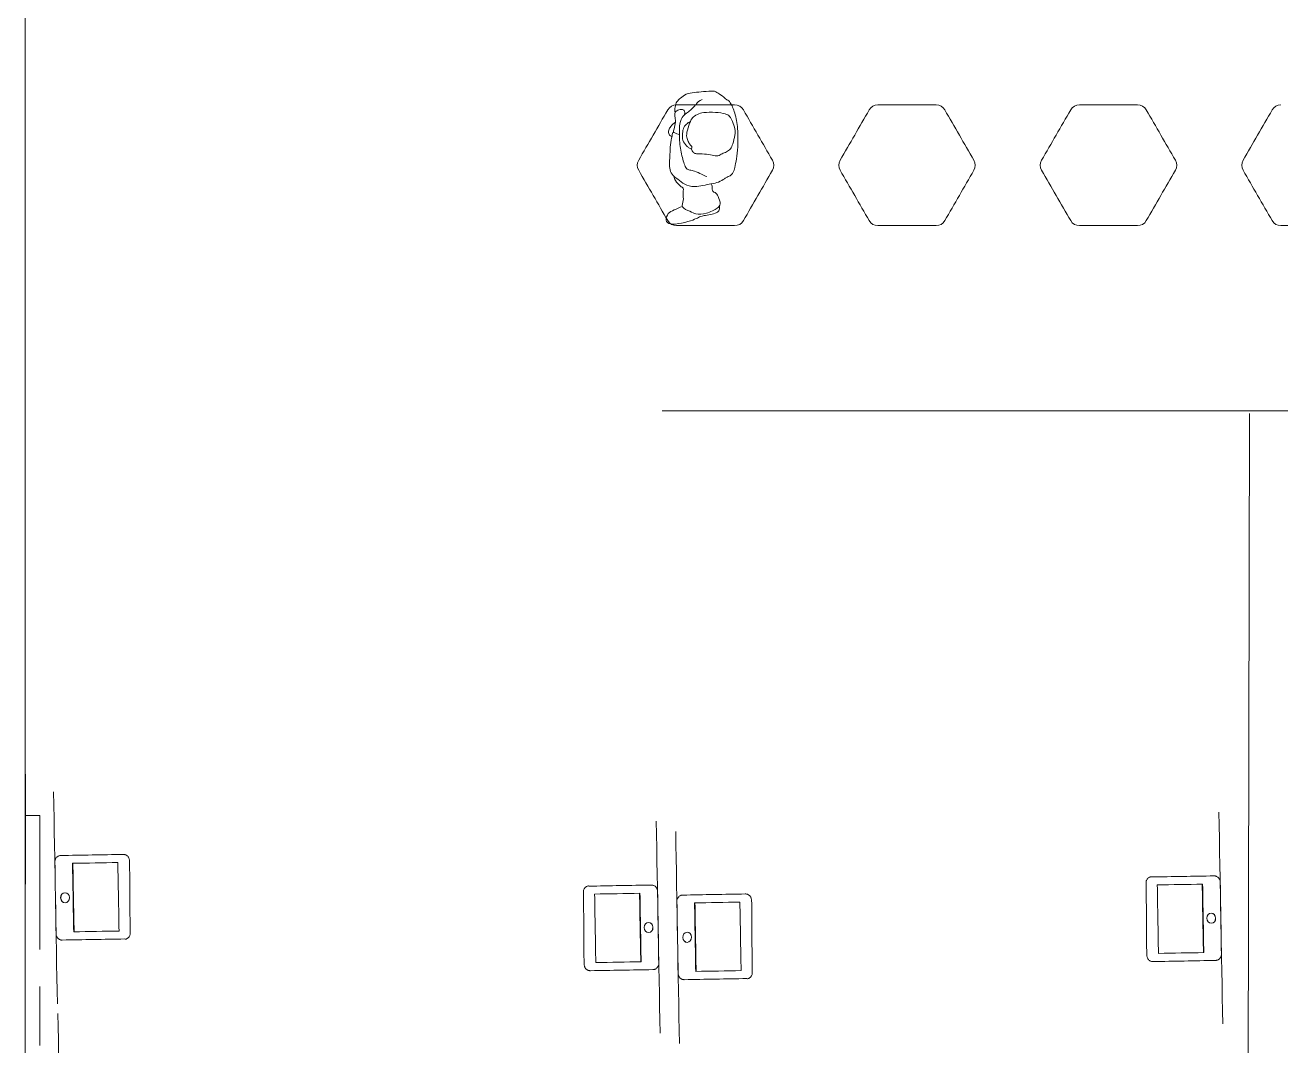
# Model space of a CAD drawing. Header units: centimetres. Extents: x -16.81 to -14.54, y 1.61 to 2.77.
# Drawn here: x -16.6384 to -16.4185, y 2.176 to 2.3548 of the extents above; entities that cross this region are included whole.
import ezdxf

# ---------------------------------------------------------------- set-up
doc = ezdxf.new("R2010")
doc.units = ezdxf.units.CM
doc.header["$MEASUREMENT"] = 0
for name, pattern in [('AI-Linetype-11', [0.070556, 0.035278, -0.035278]), ('AI-Linetype-13', [0.070556, 0.035278, -0.035278]), ('AI-Linetype-3', [0.070556, 0.035278, -0.035278]), ('AI-Linetype-5', [0.070556, 0.035278, -0.035278]), ('AI-Linetype-7', [0.070556, 0.035278, -0.035278])]:
    doc.linetypes.add(name, pattern=pattern)
doc.layers.get('0').update_dxf_attribs({"lineweight": 0})
for name, color, linetype, lineweight in [('EXP COTA', 7, 'Continuous', 0), ('Planta$Gráfica', 7, 'Continuous', 0), ('Planta$iluminación', 7, 'Continuous', 0), ('Predeterminada', 7, 'Continuous', 0)]:
    doc.layers.add(name, color=color, linetype=linetype, lineweight=lineweight)

msp = doc.modelspace()

# ---------------------------------------------------------------- linework, layer by layer
at = {"color": 18, "lineweight": 0, "true_color": 0x000000}
for p, q in [((-16.63841, 1.6549), (-16.63841, 2.51689)), ((-16.63834, 2.22355), (-16.63841, 2.18493)), ((-16.63834, 2.22355), (-16.63841, 2.18493)), ((-16.63841, 2.2163), (-16.63585, 2.2163)), ((-16.63585, 2.2163), (-16.63585, 2.19286)), ((-16.63585, 2.18639), (-16.63585, 2.17605))]:
    msp.add_line(p, q, dxfattribs=at)
for points, knots in [([(-16.51553, 2.34169), (-16.51588, 2.34201), (-16.51627, 2.34231), (-16.51664, 2.34256), (-16.51694, 2.34277), (-16.51722, 2.34295), (-16.51744, 2.34306), (-16.51761, 2.34315), (-16.51774, 2.34319), (-16.51796, 2.3432), (-16.51835, 2.34322), (-16.51902, 2.34316), (-16.51961, 2.3431), (-16.5202, 2.34305), (-16.52071, 2.34301), (-16.52124, 2.34295), (-16.52173, 2.34289), (-16.52224, 2.34282), (-16.52266, 2.34264), (-16.52303, 2.34247), (-16.52333, 2.34222), (-16.52362, 2.34198), (-16.52387, 2.34177), (-16.5241, 2.34158), (-16.52427, 2.34133), (-16.52444, 2.34107), (-16.52455, 2.34074), (-16.5246, 2.34041), (-16.52466, 2.34009), (-16.52467, 2.33977), (-16.52461, 2.33937)], [0, 0, 0, 0, 1, 1, 1, 2, 2, 2, 3, 3, 3, 4, 4, 4, 5, 5, 5, 6, 6, 6, 7, 7, 7, 8, 8, 8, 9, 9, 9, 10, 10, 10, 10]), ([(-16.52489, 2.33596), (-16.52486, 2.33617), (-16.52484, 2.33635), (-16.52478, 2.33659), (-16.52471, 2.33692), (-16.52456, 2.33738), (-16.52453, 2.3377), (-16.52449, 2.33801), (-16.52455, 2.33819), (-16.5246, 2.33858), (-16.52464, 2.33881), (-16.52467, 2.33912), (-16.52462, 2.33933), (-16.52458, 2.33954), (-16.52446, 2.33965), (-16.52429, 2.33975), (-16.52407, 2.33987), (-16.52377, 2.33997), (-16.52353, 2.33998), (-16.52335, 2.33999), (-16.52321, 2.33994), (-16.52308, 2.33988), (-16.52296, 2.33982), (-16.52285, 2.33976), (-16.52293, 2.33904)], [0, 0, 0, 0, 1, 1, 1, 2, 2, 2, 3, 3, 3, 4, 4, 4, 5, 5, 5, 6, 6, 6, 7, 7, 7, 8, 8, 8, 8]), ([(-16.51985, 2.34175), (-16.52044, 2.34151), (-16.52064, 2.34121), (-16.52093, 2.34087), (-16.52129, 2.34044), (-16.52178, 2.33996), (-16.52226, 2.33956), (-16.5227, 2.33921), (-16.52312, 2.33894), (-16.52338, 2.33856), (-16.52365, 2.33817), (-16.52375, 2.33767), (-16.52381, 2.33704), (-16.52388, 2.3362), (-16.52386, 2.33514), (-16.52377, 2.33418), (-16.52369, 2.33326), (-16.52354, 2.33242), (-16.52332, 2.33155), (-16.52313, 2.33079), (-16.52289, 2.33001), (-16.52259, 2.32966), (-16.52242, 2.32946), (-16.52223, 2.3294), (-16.52201, 2.32936), (-16.52177, 2.32931), (-16.52149, 2.32928), (-16.52118, 2.32918), (-16.5208, 2.32906), (-16.52037, 2.32884), (-16.51996, 2.32863), (-16.51966, 2.32848), (-16.51938, 2.32834), (-16.51906, 2.32823)], [0, 0, 0, 0, 1, 1, 1, 2, 2, 2, 3, 3, 3, 4, 4, 4, 5, 5, 5, 6, 6, 6, 7, 7, 7, 8, 8, 8, 9, 9, 9, 10, 10, 10, 11, 11, 11, 11]), ([(-16.51451, 2.32891), (-16.51427, 2.32918), (-16.51423, 2.32949), (-16.51416, 2.32984), (-16.51408, 2.33028), (-16.51395, 2.33078), (-16.51385, 2.33131), (-16.51373, 2.33195), (-16.51366, 2.33263), (-16.51362, 2.33343), (-16.51357, 2.3344), (-16.51357, 2.33555), (-16.51365, 2.3366), (-16.51373, 2.33759), (-16.51388, 2.3385), (-16.51414, 2.33934), (-16.51436, 2.34006), (-16.51466, 2.34073), (-16.51493, 2.34117), (-16.51509, 2.34144), (-16.51524, 2.34162), (-16.51553, 2.34169)], [0, 0, 0, 0, 1, 1, 1, 2, 2, 2, 3, 3, 3, 4, 4, 4, 5, 5, 5, 6, 6, 6, 7, 7, 7, 7]), ([(-16.52452, 2.33775), (-16.52485, 2.33757), (-16.52516, 2.33728), (-16.52537, 2.33701), (-16.52554, 2.33679), (-16.52565, 2.33659), (-16.5257, 2.33635), (-16.52575, 2.3361), (-16.52576, 2.33582), (-16.52565, 2.33561), (-16.52554, 2.33542), (-16.52534, 2.3353), (-16.52514, 2.33523)], [0, 0, 0, 0, 1, 1, 1, 2, 2, 2, 3, 3, 3, 4, 4, 4, 4]), ([(-16.52192, 2.33788), (-16.52218, 2.33776), (-16.5224, 2.3376), (-16.52261, 2.33739), (-16.52284, 2.33717), (-16.52304, 2.33691), (-16.52315, 2.33659), (-16.52327, 2.33625), (-16.52329, 2.33585), (-16.5233, 2.3355), (-16.52332, 2.33518), (-16.52333, 2.33489), (-16.52322, 2.33459), (-16.52309, 2.33424), (-16.52281, 2.33388), (-16.52259, 2.33363), (-16.52244, 2.33346), (-16.52233, 2.33335), (-16.52219, 2.33326), (-16.52205, 2.33317), (-16.52188, 2.3331), (-16.52172, 2.33306)], [0, 0, 0, 0, 1, 1, 1, 2, 2, 2, 3, 3, 3, 4, 4, 4, 5, 5, 5, 6, 6, 6, 7, 7, 7, 7]), ([(-16.52192, 2.33788), (-16.52209, 2.33749), (-16.5223, 2.3369), (-16.52244, 2.33637), (-16.52255, 2.33589), (-16.5226, 2.33546), (-16.52255, 2.3351), (-16.52251, 2.33482), (-16.52241, 2.33457), (-16.5223, 2.33434), (-16.52219, 2.33413), (-16.52208, 2.33392), (-16.52194, 2.33378), (-16.52182, 2.33367), (-16.52169, 2.3336), (-16.52166, 2.33349), (-16.52163, 2.33338), (-16.52173, 2.33321), (-16.52171, 2.33304), (-16.5217, 2.33282), (-16.52151, 2.33258), (-16.52134, 2.33243), (-16.52119, 2.3323), (-16.52105, 2.33224), (-16.52084, 2.33222), (-16.5205, 2.33217), (-16.51996, 2.3322), (-16.51947, 2.33217), (-16.51897, 2.33215), (-16.51852, 2.33207), (-16.51809, 2.33198), (-16.51773, 2.3319), (-16.51739, 2.33182), (-16.5171, 2.33188), (-16.51683, 2.33193), (-16.51661, 2.3321), (-16.51636, 2.33223), (-16.51611, 2.33235), (-16.51585, 2.33243), (-16.51559, 2.33255), (-16.51534, 2.33267), (-16.5151, 2.33284), (-16.51492, 2.33306), (-16.51473, 2.3333), (-16.51461, 2.33361), (-16.5145, 2.33398), (-16.51436, 2.33443), (-16.51421, 2.33499), (-16.51413, 2.33546), (-16.51406, 2.33587), (-16.51405, 2.33621), (-16.51412, 2.33659), (-16.5142, 2.337), (-16.51438, 2.33745), (-16.51456, 2.33785), (-16.51471, 2.33821), (-16.51486, 2.33853), (-16.51506, 2.33875), (-16.51525, 2.33896), (-16.51549, 2.33909), (-16.51581, 2.3392), (-16.51626, 2.33934), (-16.51688, 2.33943), (-16.51753, 2.33947), (-16.51824, 2.33951), (-16.519, 2.3395), (-16.51958, 2.33943), (-16.52002, 2.33937), (-16.52035, 2.33929), (-16.52069, 2.33912), (-16.52102, 2.33896), (-16.52135, 2.33872), (-16.52156, 2.33849), (-16.52172, 2.33831), (-16.52181, 2.33814), (-16.52192, 2.33788)], [0, 0, 0, 0, 1, 1, 1, 2, 2, 2, 3, 3, 3, 4, 4, 4, 5, 5, 5, 6, 6, 6, 7, 7, 7, 8, 8, 8, 9, 9, 9, 10, 10, 10, 11, 11, 11, 12, 12, 12, 13, 13, 13, 14, 14, 14, 15, 15, 15, 16, 16, 16, 17, 17, 17, 18, 18, 18, 19, 19, 19, 20, 20, 20, 21, 21, 21, 22, 22, 22, 23, 23, 23, 24, 24, 24, 25, 25, 25, 25]), ([(-16.52385, 2.3356), (-16.52399, 2.33564), (-16.52412, 2.33567), (-16.52427, 2.33573), (-16.52444, 2.3358), (-16.52463, 2.3359), (-16.52478, 2.33594), (-16.52487, 2.33597), (-16.52494, 2.33597), (-16.52499, 2.33593), (-16.52504, 2.33588), (-16.52505, 2.33575), (-16.52508, 2.33557), (-16.52513, 2.33523), (-16.52528, 2.3347), (-16.52536, 2.33421), (-16.52544, 2.33366), (-16.52544, 2.33317), (-16.52547, 2.33248), (-16.52552, 2.33162), (-16.52562, 2.33045), (-16.52553, 2.32972), (-16.52548, 2.32925), (-16.52534, 2.32895), (-16.52512, 2.32867), (-16.52487, 2.32835), (-16.52451, 2.32805), (-16.52414, 2.32775), (-16.52375, 2.32744), (-16.52335, 2.32712), (-16.5229, 2.32689), (-16.52241, 2.32664), (-16.52186, 2.32648), (-16.52116, 2.32649), (-16.52027, 2.3265), (-16.51914, 2.32679), (-16.51834, 2.32695), (-16.51778, 2.32706), (-16.51739, 2.32711), (-16.51698, 2.32727), (-16.5166, 2.32742), (-16.51621, 2.32766), (-16.51594, 2.32784), (-16.51576, 2.32797), (-16.51564, 2.32806), (-16.51546, 2.32815), (-16.51526, 2.32824), (-16.515, 2.32833), (-16.51482, 2.32847), (-16.51467, 2.32859), (-16.51458, 2.32875), (-16.51451, 2.32891)], [0, 0, 0, 0, 1, 1, 1, 2, 2, 2, 3, 3, 3, 4, 4, 4, 5, 5, 5, 6, 6, 6, 7, 7, 7, 8, 8, 8, 9, 9, 9, 10, 10, 10, 11, 11, 11, 12, 12, 12, 13, 13, 13, 14, 14, 14, 15, 15, 15, 16, 16, 16, 17, 17, 17, 17]), ([(-16.52481, 2.32834), (-16.52475, 2.32796), (-16.52472, 2.32777), (-16.52455, 2.32751), (-16.52432, 2.32716), (-16.52383, 2.32668), (-16.52351, 2.32645), (-16.52333, 2.32632), (-16.5232, 2.32627), (-16.52316, 2.32613), (-16.5231, 2.32595), (-16.5232, 2.3256), (-16.52321, 2.32525), (-16.52322, 2.32485), (-16.52311, 2.32445), (-16.52317, 2.32403), (-16.52323, 2.32364), (-16.52344, 2.32323), (-16.5233, 2.32293), (-16.52313, 2.32257), (-16.52247, 2.32235), (-16.522, 2.32214), (-16.52159, 2.32195), (-16.52132, 2.32176), (-16.52094, 2.32168), (-16.52045, 2.32157), (-16.51979, 2.32163), (-16.51912, 2.32182), (-16.51839, 2.32202), (-16.51767, 2.32238), (-16.51721, 2.32272), (-16.51692, 2.32293), (-16.51674, 2.32314), (-16.51671, 2.32345), (-16.51667, 2.32381), (-16.51685, 2.32432), (-16.51705, 2.32472), (-16.51721, 2.32505), (-16.51738, 2.3253), (-16.51759, 2.32542), (-16.51774, 2.32551), (-16.51792, 2.32552), (-16.518, 2.32565), (-16.51812, 2.32581), (-16.51809, 2.32616), (-16.51811, 2.32642), (-16.51812, 2.32663), (-16.51817, 2.32679), (-16.51825, 2.32697)], [0, 0, 0, 0, 1, 1, 1, 2, 2, 2, 3, 3, 3, 4, 4, 4, 5, 5, 5, 6, 6, 6, 7, 7, 7, 8, 8, 8, 9, 9, 9, 10, 10, 10, 11, 11, 11, 12, 12, 12, 13, 13, 13, 14, 14, 14, 15, 15, 15, 16, 16, 16, 16]), ([(-16.51681, 2.32313), (-16.51677, 2.32289), (-16.51679, 2.32263), (-16.51687, 2.32241), (-16.51695, 2.32219), (-16.51709, 2.32201), (-16.51738, 2.32188), (-16.5179, 2.32164), (-16.51889, 2.32152), (-16.51953, 2.32138), (-16.51997, 2.32129), (-16.52025, 2.32118), (-16.5205, 2.32106), (-16.52077, 2.32094), (-16.521, 2.3208), (-16.52151, 2.32062), (-16.52248, 2.32027), (-16.52443, 2.31976), (-16.52539, 2.31993), (-16.52588, 2.32002), (-16.52611, 2.32028), (-16.52615, 2.32062), (-16.5262, 2.32098), (-16.52603, 2.32143), (-16.52578, 2.32174), (-16.52552, 2.32204), (-16.52517, 2.3222), (-16.52478, 2.32238), (-16.52433, 2.32259), (-16.52382, 2.32282), (-16.52331, 2.32296)], [0, 0, 0, 0, 1, 1, 1, 2, 2, 2, 3, 3, 3, 4, 4, 4, 5, 5, 5, 6, 6, 6, 7, 7, 7, 8, 8, 8, 9, 9, 9, 10, 10, 10, 10])]:
    msp.add_open_spline(points, degree=3, knots=knots, dxfattribs=at)
at = {"layer": 'EXP COTA', "color": 3, "lineweight": 0, "true_color": 0x00ff00}
for p, q in [((-16.11463, 2.2872), (-16.52688, 2.2872)), ((-16.42399, 2.28673), (-16.42445, 2.06737))]:
    msp.add_line(p, q, dxfattribs=at)
at = {"layer": 'Planta$Gráfica', "color": 8, "lineweight": 0, "true_color": 0x808080}
for points in [[(-16.52588, 2.33991), (-16.52757, 2.33697), (-16.52927, 2.33403), (-16.53097, 2.33109)], [(-16.52435, 2.34079), (-16.52499, 2.34079), (-16.52555, 2.34047), (-16.52588, 2.33991)], [(-16.51417, 2.34079), (-16.51756, 2.34079), (-16.52095, 2.34079), (-16.52435, 2.34079)], [(-16.51264, 2.33991), (-16.51296, 2.34047), (-16.51352, 2.34079), (-16.51417, 2.34079)], [(-16.50755, 2.33109), (-16.50924, 2.33403), (-16.51094, 2.33697), (-16.51264, 2.33991)], [(-16.4906, 2.33991), (-16.4923, 2.33697), (-16.49399, 2.33403), (-16.49569, 2.33109)], [(-16.48907, 2.34079), (-16.48972, 2.34079), (-16.49028, 2.34047), (-16.4906, 2.33991)], [(-16.47889, 2.34079), (-16.48228, 2.34079), (-16.48568, 2.34079), (-16.48907, 2.34079)], [(-16.47736, 2.33991), (-16.47768, 2.34047), (-16.47824, 2.34079), (-16.47889, 2.34079)], [(-16.47227, 2.33109), (-16.47397, 2.33403), (-16.47566, 2.33697), (-16.47736, 2.33991)], [(-16.45532, 2.33991), (-16.45702, 2.33697), (-16.45872, 2.33403), (-16.46041, 2.33109)], [(-16.45379, 2.34079), (-16.45444, 2.34079), (-16.455, 2.34047), (-16.45532, 2.33991)], [(-16.44361, 2.34079), (-16.447, 2.34079), (-16.4504, 2.34079), (-16.45379, 2.34079)], [(-16.44208, 2.33991), (-16.4424, 2.34047), (-16.44296, 2.34079), (-16.44361, 2.34079)], [(-16.43699, 2.33109), (-16.43869, 2.33403), (-16.44038, 2.33697), (-16.44208, 2.33991)], [(-16.42004, 2.33991), (-16.42174, 2.33697), (-16.42344, 2.33403), (-16.42513, 2.33109)], [(-16.41851, 2.34079), (-16.41916, 2.34079), (-16.41972, 2.34047), (-16.42004, 2.33991)], [(-16.53097, 2.33109), (-16.53129, 2.33053), (-16.53129, 2.32989), (-16.53097, 2.32933)], [(-16.50755, 2.32933), (-16.50722, 2.32989), (-16.50722, 2.33053), (-16.50755, 2.33109)], [(-16.49569, 2.33109), (-16.49601, 2.33053), (-16.49601, 2.32989), (-16.49569, 2.32933)], [(-16.47227, 2.32933), (-16.47195, 2.32989), (-16.47195, 2.33053), (-16.47227, 2.33109)], [(-16.46041, 2.33109), (-16.46074, 2.33053), (-16.46074, 2.32989), (-16.46041, 2.32933)], [(-16.43699, 2.32933), (-16.43667, 2.32989), (-16.43667, 2.33053), (-16.43699, 2.33109)], [(-16.42513, 2.33109), (-16.42546, 2.33053), (-16.42546, 2.32989), (-16.42513, 2.32933)], [(-16.53097, 2.32933), (-16.52927, 2.32639), (-16.52757, 2.32345), (-16.52588, 2.32051)], [(-16.51264, 2.32051), (-16.51094, 2.32345), (-16.50924, 2.32639), (-16.50755, 2.32933)], [(-16.49569, 2.32933), (-16.49399, 2.32639), (-16.4923, 2.32345), (-16.4906, 2.32051)], [(-16.47736, 2.32051), (-16.47566, 2.32345), (-16.47397, 2.32639), (-16.47227, 2.32933)], [(-16.46041, 2.32933), (-16.45872, 2.32639), (-16.45702, 2.32345), (-16.45532, 2.32051)], [(-16.44208, 2.32051), (-16.44038, 2.32345), (-16.43869, 2.32639), (-16.43699, 2.32933)], [(-16.42513, 2.32933), (-16.42344, 2.32639), (-16.42174, 2.32345), (-16.42004, 2.32051)], [(-16.52588, 2.32051), (-16.52555, 2.31995), (-16.52499, 2.31963), (-16.52435, 2.31963)], [(-16.51417, 2.31963), (-16.51352, 2.31963), (-16.51296, 2.31995), (-16.51264, 2.32051)], [(-16.4906, 2.32051), (-16.49028, 2.31995), (-16.48972, 2.31963), (-16.48907, 2.31963)], [(-16.47889, 2.31963), (-16.47824, 2.31963), (-16.47768, 2.31995), (-16.47736, 2.32051)], [(-16.45532, 2.32051), (-16.455, 2.31995), (-16.45444, 2.31963), (-16.45379, 2.31963)], [(-16.44361, 2.31963), (-16.44296, 2.31963), (-16.4424, 2.31995), (-16.44208, 2.32051)], [(-16.42004, 2.32051), (-16.41972, 2.31995), (-16.41916, 2.31963), (-16.41851, 2.31963)], [(-16.52435, 2.31963), (-16.52095, 2.31963), (-16.51756, 2.31963), (-16.51417, 2.31963)], [(-16.48907, 2.31963), (-16.48568, 2.31963), (-16.48228, 2.31963), (-16.47889, 2.31963)], [(-16.45379, 2.31963), (-16.4504, 2.31963), (-16.447, 2.31963), (-16.44361, 2.31963)], [(-16.41851, 2.31963), (-16.41512, 2.31963), (-16.41173, 2.31963), (-16.40833, 2.31963)]]:
    msp.add_open_spline(points, degree=3, dxfattribs=at)
at = {"layer": 'Planta$iluminación', "color": 4, "linetype": 'AI-Linetype-5', "lineweight": 0, "true_color": 0x00ffff}
msp.add_open_spline([(-16.63342, 2.22045), (-16.63321, 2.20808), (-16.63299, 2.19571), (-16.63277, 2.18334)], degree=3, dxfattribs=at)
at = {"layer": 'Planta$iluminación', "color": 4, "linetype": 'AI-Linetype-13', "lineweight": 0, "true_color": 0x00ffff}
msp.add_open_spline([(-16.4287, 2.17981), (-16.42892, 2.19218), (-16.42914, 2.20455), (-16.42936, 2.21692)], degree=3, dxfattribs=at)
at = {"layer": 'Planta$iluminación', "color": 4, "linetype": 'AI-Linetype-7', "lineweight": 0, "true_color": 0x00ffff}
msp.add_open_spline([(-16.52723, 2.1782), (-16.52745, 2.19057), (-16.52767, 2.20294), (-16.52789, 2.21531)], degree=3, dxfattribs=at)
at = {"layer": 'Planta$iluminación', "color": 4, "linetype": 'AI-Linetype-11', "lineweight": 0, "true_color": 0x00ffff}
msp.add_open_spline([(-16.52449, 2.21352), (-16.52428, 2.20115), (-16.52406, 2.18878), (-16.52384, 2.17641)], degree=3, dxfattribs=at)
at = {"layer": 'Planta$iluminación', "color": 4, "linetype": 'AI-Linetype-3', "lineweight": 0, "true_color": 0x00ffff}
msp.add_open_spline([(-16.63266, 2.18165), (-16.63245, 2.16928), (-16.63223, 2.15691), (-16.63201, 2.14454)], degree=3, dxfattribs=at)
at = {"layer": 'Predeterminada', "color": 251, "lineweight": 0, "true_color": 0x696969}
for points in [[(-16.63217, 2.20932), (-16.63226, 2.20932), (-16.63235, 2.2093), (-16.63244, 2.20928), (-16.63253, 2.20925), (-16.63263, 2.20921), (-16.63271, 2.20916), (-16.6328, 2.2091), (-16.63288, 2.20903), (-16.63295, 2.20896), (-16.63301, 2.20888), (-16.63307, 2.20879), (-16.63311, 2.2087), (-16.63315, 2.20861), (-16.63318, 2.20852), (-16.6332, 2.20843), (-16.63321, 2.20833), (-16.63321, 2.20824)], [(-16.62016, 2.20848), (-16.62016, 2.20856), (-16.62018, 2.20866), (-16.6202, 2.20875), (-16.62023, 2.20884), (-16.62027, 2.20893), (-16.62032, 2.20902), (-16.62038, 2.2091), (-16.62044, 2.20918), (-16.62052, 2.20925), (-16.6206, 2.20932), (-16.62069, 2.20937), (-16.62077, 2.20942), (-16.62087, 2.20946), (-16.62096, 2.20948), (-16.62105, 2.2095), (-16.62115, 2.20951), (-16.62123, 2.20951)], [(-16.44122, 2.20561), (-16.44131, 2.20559), (-16.4414, 2.20557), (-16.44149, 2.20554), (-16.44157, 2.20549), (-16.44166, 2.20544), (-16.44174, 2.20538), (-16.44181, 2.20531), (-16.44188, 2.20524), (-16.44194, 2.20515), (-16.442, 2.20507), (-16.44204, 2.20497), (-16.44208, 2.20488), (-16.4421, 2.20478), (-16.44212, 2.20469), (-16.44212, 2.20459), (-16.44212, 2.2045), (-16.44211, 2.20441)], [(-16.42914, 2.20471), (-16.42915, 2.2048), (-16.42916, 2.20489), (-16.42918, 2.20499), (-16.42921, 2.20508), (-16.42925, 2.20517), (-16.4293, 2.20526), (-16.42936, 2.20534), (-16.42943, 2.20542), (-16.4295, 2.20549), (-16.42958, 2.20555), (-16.42967, 2.20561), (-16.42976, 2.20566), (-16.42985, 2.20569), (-16.42994, 2.20572), (-16.43004, 2.20574), (-16.43013, 2.20575), (-16.43022, 2.20575)], [(-16.53975, 2.20401), (-16.53984, 2.20399), (-16.53993, 2.20396), (-16.54002, 2.20393), (-16.5401, 2.20389), (-16.54019, 2.20384), (-16.54027, 2.20378), (-16.54035, 2.20371), (-16.54041, 2.20363), (-16.54048, 2.20355), (-16.54053, 2.20346), (-16.54057, 2.20337), (-16.54061, 2.20327), (-16.54063, 2.20318), (-16.54065, 2.20308), (-16.54065, 2.20299), (-16.54065, 2.20289), (-16.54064, 2.2028)], [(-16.52767, 2.20311), (-16.52768, 2.2032), (-16.52769, 2.20329), (-16.52771, 2.20338), (-16.52774, 2.20347), (-16.52779, 2.20356), (-16.52783, 2.20365), (-16.52789, 2.20373), (-16.52796, 2.20381), (-16.52803, 2.20388), (-16.52811, 2.20395), (-16.5282, 2.204), (-16.52829, 2.20405), (-16.52838, 2.20409), (-16.52848, 2.20411), (-16.52857, 2.20413), (-16.52866, 2.20414), (-16.52875, 2.20415)], [(-16.52324, 2.20239), (-16.52333, 2.20238), (-16.52342, 2.20237), (-16.52351, 2.20235), (-16.5236, 2.20232), (-16.5237, 2.20228), (-16.52378, 2.20223), (-16.52387, 2.20217), (-16.52395, 2.2021), (-16.52402, 2.20203), (-16.52408, 2.20195), (-16.52414, 2.20186), (-16.52418, 2.20177), (-16.52422, 2.20168), (-16.52425, 2.20159), (-16.52427, 2.20149), (-16.52428, 2.2014), (-16.52428, 2.20131)], [(-16.51123, 2.20154), (-16.51123, 2.20163), (-16.51125, 2.20172), (-16.51127, 2.20181), (-16.5113, 2.20191), (-16.51134, 2.202), (-16.51139, 2.20209), (-16.51145, 2.20217), (-16.51151, 2.20225), (-16.51159, 2.20232), (-16.51167, 2.20238), (-16.51176, 2.20244), (-16.51184, 2.20249), (-16.51194, 2.20252), (-16.51203, 2.20255), (-16.51212, 2.20257), (-16.51222, 2.20258), (-16.5123, 2.20258)], [(-16.63298, 2.19555), (-16.63298, 2.19546), (-16.63297, 2.19537), (-16.63294, 2.19527), (-16.63291, 2.19518), (-16.63287, 2.19509), (-16.63282, 2.195), (-16.63276, 2.19492), (-16.6327, 2.19484), (-16.63262, 2.19477), (-16.63254, 2.1947), (-16.63246, 2.19465), (-16.63237, 2.1946), (-16.63227, 2.19457), (-16.63218, 2.19454), (-16.63209, 2.19452), (-16.632, 2.19451), (-16.63191, 2.19451)], [(-16.62091, 2.19465), (-16.62082, 2.19466), (-16.62073, 2.19469), (-16.62064, 2.19472), (-16.62055, 2.19477), (-16.62047, 2.19482), (-16.62039, 2.19488), (-16.62031, 2.19495), (-16.62024, 2.19502), (-16.62018, 2.1951), (-16.62013, 2.19519), (-16.62008, 2.19529), (-16.62005, 2.19538), (-16.62002, 2.19548), (-16.62001, 2.19557), (-16.62, 2.19567), (-16.62, 2.19576), (-16.62001, 2.19585)], [(-16.52849, 2.18933), (-16.5284, 2.18934), (-16.52831, 2.18935), (-16.52821, 2.18937), (-16.52812, 2.1894), (-16.52803, 2.18944), (-16.52794, 2.18949), (-16.52786, 2.18955), (-16.52778, 2.18962), (-16.52771, 2.18969), (-16.52765, 2.18977), (-16.52759, 2.18986), (-16.52754, 2.18995), (-16.52751, 2.19004), (-16.52748, 2.19013), (-16.52746, 2.19023), (-16.52745, 2.19032), (-16.52745, 2.19041)], [(-16.44197, 2.19178), (-16.44196, 2.19169), (-16.44195, 2.1916), (-16.44193, 2.19151), (-16.4419, 2.19142), (-16.44186, 2.19133), (-16.44181, 2.19124), (-16.44175, 2.19116), (-16.44168, 2.19108), (-16.44161, 2.19101), (-16.44153, 2.19094), (-16.44144, 2.19089), (-16.44135, 2.19084), (-16.44126, 2.1908), (-16.44117, 2.19078), (-16.44107, 2.19076), (-16.44098, 2.19075), (-16.44089, 2.19074)], [(-16.42996, 2.19094), (-16.42987, 2.19094), (-16.42978, 2.19096), (-16.42968, 2.19098), (-16.42959, 2.19101), (-16.4295, 2.19105), (-16.42941, 2.1911), (-16.42933, 2.19116), (-16.42925, 2.19122), (-16.42918, 2.1913), (-16.42912, 2.19138), (-16.42906, 2.19146), (-16.42901, 2.19155), (-16.42898, 2.19165), (-16.42895, 2.19174), (-16.42893, 2.19183), (-16.42892, 2.19192), (-16.42892, 2.19201)], [(-16.5405, 2.19018), (-16.54049, 2.19009), (-16.54048, 2.19), (-16.54046, 2.1899), (-16.54043, 2.18981), (-16.54039, 2.18972), (-16.54034, 2.18963), (-16.54028, 2.18955), (-16.54021, 2.18947), (-16.54014, 2.1894), (-16.54006, 2.18934), (-16.53997, 2.18928), (-16.53988, 2.18923), (-16.53979, 2.1892), (-16.5397, 2.18917), (-16.5396, 2.18915), (-16.53951, 2.18914), (-16.53942, 2.18914)], [(-16.52405, 2.18861), (-16.52405, 2.18852), (-16.52404, 2.18843), (-16.52401, 2.18834), (-16.52398, 2.18825), (-16.52394, 2.18816), (-16.52389, 2.18807), (-16.52383, 2.18799), (-16.52377, 2.18791), (-16.52369, 2.18784), (-16.52361, 2.18777), (-16.52353, 2.18772), (-16.52344, 2.18767), (-16.52334, 2.18763), (-16.52325, 2.1876), (-16.52316, 2.18759), (-16.52307, 2.18758), (-16.52298, 2.18757)], [(-16.51198, 2.18771), (-16.51189, 2.18773), (-16.5118, 2.18776), (-16.51171, 2.18779), (-16.51162, 2.18783), (-16.51154, 2.18788), (-16.51146, 2.18794), (-16.51138, 2.18801), (-16.51131, 2.18809), (-16.51125, 2.18817), (-16.5112, 2.18826), (-16.51115, 2.18835), (-16.51112, 2.18845), (-16.51109, 2.18854), (-16.51108, 2.18864), (-16.51107, 2.18873), (-16.51107, 2.18883), (-16.51108, 2.18891)]]:
    msp.add_lwpolyline(points, dxfattribs=at)
for points in [[(-16.63298, 2.19555), (-16.63306, 2.19978), (-16.63313, 2.20401), (-16.63321, 2.20824)], [(-16.63217, 2.20932), (-16.62852, 2.20939), (-16.62488, 2.20945), (-16.62123, 2.20951)], [(-16.63012, 2.20795), (-16.62747, 2.20799), (-16.62482, 2.20804), (-16.62218, 2.20809)], [(-16.62991, 2.19595), (-16.62998, 2.19995), (-16.63005, 2.20395), (-16.63012, 2.20795)], [(-16.63005, 2.20795), (-16.62998, 2.20395), (-16.62991, 2.19995), (-16.62984, 2.19596)], [(-16.62218, 2.20809), (-16.62211, 2.20409), (-16.62204, 2.20009), (-16.62196, 2.19609)], [(-16.62002, 2.19581), (-16.62006, 2.20004), (-16.62009, 2.20427), (-16.62012, 2.20851)], [(-16.44115, 2.20556), (-16.43751, 2.20562), (-16.43386, 2.20569), (-16.43022, 2.20575)], [(-16.53968, 2.20395), (-16.53604, 2.20402), (-16.53239, 2.20408), (-16.52875, 2.20415)], [(-16.4421, 2.20445), (-16.44207, 2.20022), (-16.44204, 2.19598), (-16.44201, 2.19175)], [(-16.44016, 2.20416), (-16.43751, 2.20421), (-16.43487, 2.20426), (-16.43222, 2.2043)], [(-16.43995, 2.19217), (-16.44002, 2.19617), (-16.44009, 2.20017), (-16.44016, 2.20416)], [(-16.43208, 2.19231), (-16.43215, 2.19631), (-16.43222, 2.20031), (-16.43229, 2.2043)], [(-16.43222, 2.2043), (-16.43215, 2.20031), (-16.43208, 2.19631), (-16.43201, 2.19231)], [(-16.42914, 2.20471), (-16.42907, 2.20048), (-16.42899, 2.19625), (-16.42892, 2.19201)], [(-16.54063, 2.20285), (-16.5406, 2.19861), (-16.54057, 2.19438), (-16.54054, 2.19015)], [(-16.53869, 2.20256), (-16.53604, 2.20261), (-16.5334, 2.20265), (-16.53075, 2.2027)], [(-16.53848, 2.19057), (-16.53855, 2.19456), (-16.53862, 2.19856), (-16.53869, 2.20256)], [(-16.53061, 2.19071), (-16.53068, 2.1947), (-16.53075, 2.1987), (-16.53082, 2.2027)], [(-16.53075, 2.2027), (-16.53068, 2.1987), (-16.53061, 2.1947), (-16.53054, 2.19071)], [(-16.52767, 2.20311), (-16.5276, 2.19887), (-16.52752, 2.19464), (-16.52745, 2.19041)], [(-16.52405, 2.18861), (-16.52413, 2.19285), (-16.5242, 2.19708), (-16.52428, 2.20131)], [(-16.52324, 2.20239), (-16.51959, 2.20245), (-16.51595, 2.20252), (-16.5123, 2.20258)], [(-16.51109, 2.18887), (-16.51113, 2.19311), (-16.51116, 2.19734), (-16.51119, 2.20157)], [(-16.52119, 2.20101), (-16.51854, 2.20106), (-16.51589, 2.20111), (-16.51325, 2.20115)], [(-16.52098, 2.18902), (-16.52105, 2.19302), (-16.52112, 2.19702), (-16.52119, 2.20101)], [(-16.52112, 2.20101), (-16.52105, 2.19702), (-16.52098, 2.19302), (-16.52091, 2.18902)], [(-16.51325, 2.20115), (-16.51318, 2.19716), (-16.51311, 2.19316), (-16.51303, 2.18916)], [(-16.62097, 2.1947), (-16.62462, 2.19464), (-16.62826, 2.19457), (-16.63191, 2.19451)], [(-16.62196, 2.19609), (-16.62461, 2.19605), (-16.62726, 2.196), (-16.62991, 2.19595)], [(-16.53054, 2.19071), (-16.53319, 2.19066), (-16.53583, 2.19061), (-16.53848, 2.19057)], [(-16.42996, 2.19094), (-16.4336, 2.19087), (-16.43725, 2.19081), (-16.44089, 2.19074)], [(-16.43201, 2.19231), (-16.43465, 2.19227), (-16.4373, 2.19222), (-16.43995, 2.19217)], [(-16.52849, 2.18933), (-16.53213, 2.18927), (-16.53578, 2.1892), (-16.53942, 2.18914)], [(-16.51303, 2.18916), (-16.51568, 2.18911), (-16.51833, 2.18907), (-16.52098, 2.18902)], [(-16.51204, 2.18777), (-16.51569, 2.1877), (-16.51933, 2.18764), (-16.52298, 2.18757)]]:
    msp.add_open_spline(points, degree=3, dxfattribs=at)
for points, knots in [([(-16.63143, 2.20281), (-16.63099, 2.20281), (-16.63067, 2.20245), (-16.63066, 2.20194), (-16.63065, 2.20142), (-16.63096, 2.20105), (-16.63141, 2.20104), (-16.63186, 2.20104), (-16.63218, 2.20139), (-16.63219, 2.20191), (-16.6322, 2.20243), (-16.63189, 2.2028), (-16.63144, 2.20281), (-16.63144, 2.20281), (-16.63144, 2.20281), (-16.63143, 2.20281)], [0, 0, 0, 0, 1, 1, 1, 2, 2, 2, 3, 3, 3, 4, 4, 4, 5, 5, 5, 5]), ([(-16.63143, 2.20281), (-16.63188, 2.20279), (-16.63218, 2.20242), (-16.63217, 2.20191), (-16.63216, 2.2014), (-16.63185, 2.20104), (-16.6314, 2.20104)], [0, 0, 0, 0, 1, 1, 1, 2, 2, 2, 2]), ([(-16.43069, 2.19745), (-16.43114, 2.19745), (-16.43145, 2.19781), (-16.43146, 2.19832), (-16.43147, 2.19884), (-16.43116, 2.19921), (-16.43071, 2.19922), (-16.43027, 2.19922), (-16.42994, 2.19886), (-16.42994, 2.19835), (-16.42993, 2.19783), (-16.43024, 2.19746), (-16.43068, 2.19745), (-16.43069, 2.19745), (-16.43069, 2.19745), (-16.43069, 2.19745)], [0, 0, 0, 0, 1, 1, 1, 2, 2, 2, 3, 3, 3, 4, 4, 4, 5, 5, 5, 5]), ([(-16.43069, 2.19745), (-16.43025, 2.19747), (-16.42994, 2.19784), (-16.42995, 2.19835), (-16.42996, 2.19886), (-16.43028, 2.19922), (-16.43072, 2.19922)], [0, 0, 0, 0, 1, 1, 1, 2, 2, 2, 2]), ([(-16.52922, 2.19585), (-16.52967, 2.19584), (-16.52998, 2.1962), (-16.52999, 2.19671), (-16.53, 2.19723), (-16.52969, 2.1976), (-16.52925, 2.19761), (-16.5288, 2.19762), (-16.52848, 2.19726), (-16.52847, 2.19674), (-16.52846, 2.19622), (-16.52877, 2.19585), (-16.52921, 2.19585), (-16.52922, 2.19585), (-16.52922, 2.19585), (-16.52922, 2.19585)], [0, 0, 0, 0, 1, 1, 1, 2, 2, 2, 3, 3, 3, 4, 4, 4, 5, 5, 5, 5]), ([(-16.52922, 2.19585), (-16.52878, 2.19586), (-16.52848, 2.19623), (-16.52848, 2.19674), (-16.52849, 2.19725), (-16.52881, 2.19761), (-16.52925, 2.19761)], [0, 0, 0, 0, 1, 1, 1, 2, 2, 2, 2]), ([(-16.5225, 2.19587), (-16.52206, 2.19588), (-16.52174, 2.19552), (-16.52173, 2.195), (-16.52172, 2.19449), (-16.52203, 2.19412), (-16.52248, 2.19411), (-16.52293, 2.1941), (-16.52325, 2.19446), (-16.52326, 2.19498), (-16.52327, 2.19549), (-16.52296, 2.19587), (-16.52251, 2.19587), (-16.52251, 2.19587), (-16.52251, 2.19587), (-16.5225, 2.19587)], [0, 0, 0, 0, 1, 1, 1, 2, 2, 2, 3, 3, 3, 4, 4, 4, 5, 5, 5, 5]), ([(-16.5225, 2.19587), (-16.52295, 2.19586), (-16.52325, 2.19549), (-16.52324, 2.19498), (-16.52323, 2.19447), (-16.52292, 2.19411), (-16.52247, 2.19411)], [0, 0, 0, 0, 1, 1, 1, 2, 2, 2, 2])]:
    msp.add_open_spline(points, degree=3, knots=knots, dxfattribs=at)

doc.saveas('drawing.dxf')
